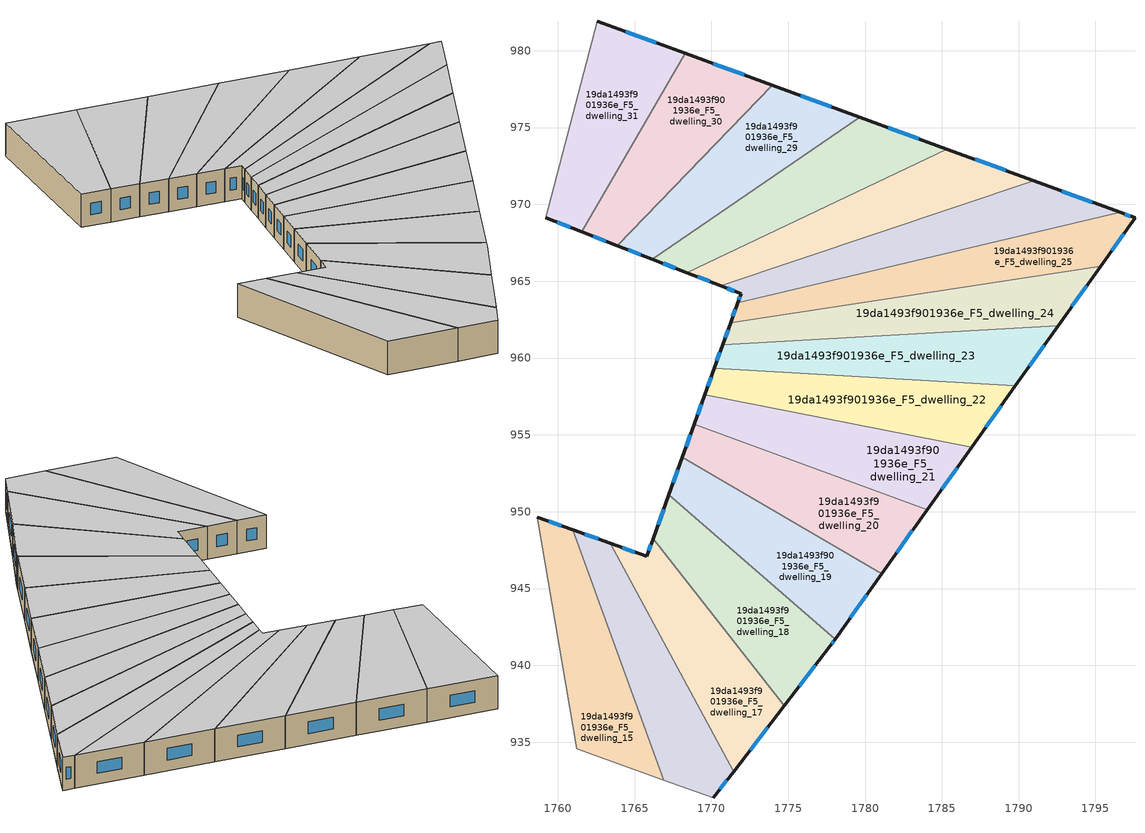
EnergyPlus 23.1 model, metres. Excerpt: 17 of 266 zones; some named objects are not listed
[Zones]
19da1493f901936e_F5_dwelling_15
 floor to 19da1493f901936e_F4_dwelling_15 (EU_floor_Construction): 1760.98,948.82 1766.92,932.53 1761.23,934.58 1758.65,949.65 z15
 wall outside (EU_wall_Construction): 1760.98,948.82 1758.65,949.65 z15:18
 wall to 19da1493f901936e_F5_dwelling_16 (EU_wall_Construction): 1766.92,932.53 1760.98,948.82 z15:18
 wall adiabatic (EU_wall_Construction): 1761.23,934.58 1766.92,932.53 z15:18
 wall to 19da1493f901936e_F5_dwelling_14 (EU_wall_Construction): 1758.65,949.65 1761.23,934.58 z15:18
 window (EU_Window_Construction): 1760.22,949.09 1759.41,949.38 z15.98:17.02
 ceiling to 19da1493f901936e_F6_dwelling_15 (EU_floor_Construction): 1766.92,932.53 1760.98,948.82 1758.65,949.65 1761.23,934.58 z18
19da1493f901936e_F5_dwelling_16
 floor to 19da1493f901936e_F4_dwelling_16 (EU_floor_Construction): 1763.42,947.94 1771.44,933.08 1770.13,931.38 1766.92,932.53 1760.98,948.82 z15
 wall outside (EU_wall_Construction): 1763.42,947.94 1760.98,948.82 / 1770.13,931.38 1771.44,933.08 z15:18
 wall to 19da1493f901936e_F5_dwelling_17 (EU_wall_Construction): 1771.44,933.08 1763.42,947.94 z15:18
 wall adiabatic (EU_wall_Construction): 1766.92,932.53 1770.13,931.38 z15:18
 window (EU_Window_Construction): 1762.63,948.23 1761.77,948.54 / 1770.56,931.93 1771.02,932.53 z15.98:17.02
 ceiling to 19da1493f901936e_F6_dwelling_16 (EU_floor_Construction): 1770.13,931.38 1771.44,933.08 1763.42,947.94 1760.98,948.82 1766.92,932.53 z18
19da1493f901936e_F5_dwelling_17
 floor to 19da1493f901936e_F4_dwelling_17 (EU_floor_Construction): 1766.2,948.24 1774.75,937.38 1771.44,933.08 1763.42,947.94 1765.79,947.09 z15
 wall outside (EU_wall_Construction): 1766.2,948.24 1765.79,947.09 1763.42,947.94 / 1771.44,933.08 1774.75,937.38 z15:18
 wall to 19da1493f901936e_F5_dwelling_18 (EU_wall_Construction): 1774.75,937.38 1766.2,948.24 z15:18
 window (EU_Window_Construction): 1765.02,947.37 1764.19,947.67 / 1766.07,947.87 1765.93,947.47 / 1772.52,934.48 1773.68,935.99 z15.98:17.02
 ceiling to 19da1493f901936e_F6_dwelling_17 (EU_floor_Construction): 1771.44,933.08 1774.75,937.38 1766.2,948.24 1765.79,947.09 1763.42,947.94 z18
19da1493f901936e_F5_dwelling_18
 floor to 19da1493f901936e_F4_dwelling_18 (EU_floor_Construction): 1778.05,941.7 1777.75,941.29 1774.75,937.38 1766.2,948.24 1767.23,951.09 z15
 wall outside (EU_wall_Construction): 1767.23,951.09 1766.2,948.24 / 1774.75,937.38 1777.75,941.29 1778.05,941.7 z15:18
 wall to 19da1493f901936e_F5_dwelling_19 (EU_wall_Construction): 1778.05,941.7 1767.23,951.09 z15:18
 window (EU_Window_Construction): 1766.89,950.17 1766.54,949.17 / 1777.85,941.42 1777.95,941.57 / 1775.73,938.65 1776.78,940.02 z15.98:17.02
 ceiling to 19da1493f901936e_F6_dwelling_18 (EU_floor_Construction): 1774.75,937.38 1777.75,941.29 1778.05,941.7 1767.23,951.09 1766.2,948.24 z18
19da1493f901936e_F5_dwelling_19
 floor to 19da1493f901936e_F4_dwelling_19 (EU_floor_Construction): 1781.09,945.98 1778.05,941.7 1767.23,951.09 1768.11,953.54 z15
 wall outside (EU_wall_Construction): 1768.11,953.54 1767.23,951.09 / 1778.05,941.7 1781.09,945.98 z15:18
 wall to 19da1493f901936e_F5_dwelling_20 (EU_wall_Construction): 1781.09,945.98 1768.11,953.54 z15:18
 window (EU_Window_Construction): 1767.82,952.75 1767.51,951.89 / 1779.04,943.09 1780.1,944.59 z15.98:17.02
 ceiling to 19da1493f901936e_F6_dwelling_19 (EU_floor_Construction): 1778.05,941.7 1781.09,945.98 1768.11,953.54 1767.23,951.09 z18
19da1493f901936e_F5_dwelling_20
 floor to 19da1493f901936e_F4_dwelling_20 (EU_floor_Construction): 1784.05,950.13 1781.09,945.98 1768.11,953.54 1768.88,955.69 z15
 wall outside (EU_wall_Construction): 1768.88,955.69 1768.11,953.54 / 1781.09,945.98 1784.05,950.13 z15:18
 wall to 19da1493f901936e_F5_dwelling_21 (EU_wall_Construction): 1784.05,950.13 1768.88,955.69 z15:18
 window (EU_Window_Construction): 1768.63,954.99 1768.36,954.24 / 1782.05,947.33 1783.09,948.78 z15.98:17.02
 ceiling to 19da1493f901936e_F6_dwelling_20 (EU_floor_Construction): 1781.09,945.98 1784.05,950.13 1768.88,955.69 1768.11,953.54 z18
19da1493f901936e_F5_dwelling_21
 floor to 19da1493f901936e_F4_dwelling_21 (EU_floor_Construction): 1786.94,954.2 1784.05,950.13 1768.88,955.69 1769.57,957.6 z15
 wall outside (EU_wall_Construction): 1769.57,957.6 1768.88,955.69 / 1784.05,950.13 1786.94,954.2 z15:18
 wall to 19da1493f901936e_F5_dwelling_22 (EU_wall_Construction): 1786.94,954.2 1769.57,957.6 z15:18
 window (EU_Window_Construction): 1769.34,956.98 1769.1,956.31 / 1784.99,951.46 1786,952.88 z15.98:17.02
 ceiling to 19da1493f901936e_F6_dwelling_21 (EU_floor_Construction): 1784.05,950.13 1786.94,954.2 1769.57,957.6 1768.88,955.69 z18
19da1493f901936e_F5_dwelling_22
 floor to 19da1493f901936e_F4_dwelling_22 (EU_floor_Construction): 1789.78,958.18 1786.94,954.2 1769.57,957.6 1770.18,959.32 z15
 wall outside (EU_wall_Construction): 1770.18,959.32 1769.57,957.6 / 1786.94,954.2 1789.78,958.18 z15:18
 wall to 19da1493f901936e_F5_dwelling_23 (EU_wall_Construction): 1789.78,958.18 1770.18,959.32 z15:18
 window (EU_Window_Construction): 1769.98,958.76 1769.77,958.16 / 1787.87,955.49 1788.86,956.89 z15.98:17.02
 ceiling to 19da1493f901936e_F6_dwelling_22 (EU_floor_Construction): 1786.94,954.2 1789.78,958.18 1770.18,959.32 1769.57,957.6 z18
19da1493f901936e_F5_dwelling_23
 floor to 19da1493f901936e_F4_dwelling_23 (EU_floor_Construction): 1792.57,962.11 1789.78,958.18 1770.18,959.32 1770.74,960.88 z15
 wall outside (EU_wall_Construction): 1770.74,960.88 1770.18,959.32 / 1789.78,958.18 1792.57,962.11 z15:18
 wall to 19da1493f901936e_F5_dwelling_24 (EU_wall_Construction): 1792.57,962.11 1770.74,960.88 z15:18
 window (EU_Window_Construction): 1770.56,960.37 1770.36,959.83 / 1790.69,959.46 1791.67,960.83 z15.98:17.02
 ceiling to 19da1493f901936e_F6_dwelling_23 (EU_floor_Construction): 1789.78,958.18 1792.57,962.11 1770.74,960.88 1770.18,959.32 z18
19da1493f901936e_F5_dwelling_24
 floor to 19da1493f901936e_F4_dwelling_24 (EU_floor_Construction): 1795.33,965.97 1792.57,962.11 1770.74,960.88 1771.25,962.29 z15
 wall outside (EU_wall_Construction): 1771.25,962.29 1770.74,960.88 / 1792.57,962.11 1795.33,965.97 z15:18
 wall to 19da1493f901936e_F5_dwelling_25 (EU_wall_Construction): 1795.33,965.97 1771.25,962.29 z15:18
 window (EU_Window_Construction): 1771.08,961.83 1770.91,961.34 / 1793.47,963.36 1794.43,964.72 z15.98:17.02
 ceiling to 19da1493f901936e_F6_dwelling_24 (EU_floor_Construction): 1792.57,962.11 1795.33,965.97 1771.25,962.29 1770.74,960.88 z18
19da1493f901936e_F5_dwelling_25
 floor to 19da1493f901936e_F4_dwelling_25 (EU_floor_Construction): 1797.57,969.12 1795.33,965.97 1771.25,962.29 1771.72,963.6 1796.6,969.48 z15
 wall outside (EU_wall_Construction): 1771.72,963.6 1771.25,962.29 / 1795.33,965.97 1797.57,969.12 1796.6,969.48 z15:18
 wall to 19da1493f901936e_F5_dwelling_26 (EU_wall_Construction): 1796.6,969.48 1771.72,963.6 z15:18
 window (EU_Window_Construction): 1771.57,963.18 1771.4,962.72 / 1797.26,969.24 1796.92,969.36 / 1796.06,967 1796.84,968.1 z15.98:17.02
 ceiling to 19da1493f901936e_F6_dwelling_25 (EU_floor_Construction): 1795.33,965.97 1797.57,969.12 1796.6,969.48 1771.72,963.6 1771.25,962.29 z18
19da1493f901936e_F5_dwelling_26
 floor to 19da1493f901936e_F4_dwelling_26 (EU_floor_Construction): 1796.6,969.48 1771.72,963.6 1771.93,964.2 1770.62,964.7 1790.99,971.53 z15
 wall outside (EU_wall_Construction): 1770.62,964.7 1771.93,964.2 1771.72,963.6 / 1796.6,969.48 1790.99,971.53 z15:18
 wall to 19da1493f901936e_F5_dwelling_27 (EU_wall_Construction): 1790.99,971.53 1770.62,964.7 z15:18
 window (EU_Window_Construction): 1771.86,964 1771.79,963.79 / 1771.05,964.54 1771.5,964.36 / 1794.78,970.15 1792.81,970.87 z15.98:17.02
 ceiling to 19da1493f901936e_F6_dwelling_26 (EU_floor_Construction): 1796.6,969.48 1790.99,971.53 1770.62,964.7 1771.93,964.2 1771.72,963.6 z18
19da1493f901936e_F5_dwelling_27
 floor to 19da1493f901936e_F4_dwelling_27 (EU_floor_Construction): 1790.99,971.53 1770.62,964.7 1768.4,965.57 1785.33,973.6 z15
 wall outside (EU_wall_Construction): 1768.4,965.57 1770.62,964.7 / 1790.99,971.53 1785.33,973.6 z15:18
 wall to 19da1493f901936e_F5_dwelling_28 (EU_wall_Construction): 1785.33,973.6 1768.4,965.57 z15:18
 window (EU_Window_Construction): 1769.12,965.29 1769.9,964.98 / 1789.15,972.21 1787.17,972.93 z15.98:17.02
 ceiling to 19da1493f901936e_F6_dwelling_27 (EU_floor_Construction): 1790.99,971.53 1785.33,973.6 1768.4,965.57 1770.62,964.7 z18
19da1493f901936e_F5_dwelling_28
 floor to 19da1493f901936e_F4_dwelling_28 (EU_floor_Construction): 1785.33,973.6 1768.4,965.57 1766.15,966.44 1779.66,975.68 z15
 wall outside (EU_wall_Construction): 1766.15,966.44 1768.4,965.57 / 1785.33,973.6 1779.66,975.68 z15:18
 wall to 19da1493f901936e_F5_dwelling_29 (EU_wall_Construction): 1779.66,975.68 1766.15,966.44 z15:18
 window (EU_Window_Construction): 1766.88,966.16 1767.66,965.85 / 1783.49,974.28 1781.5,975 z15.98:17.02
 ceiling to 19da1493f901936e_F6_dwelling_28 (EU_floor_Construction): 1785.33,973.6 1779.66,975.68 1766.15,966.44 1768.4,965.57 z18
19da1493f901936e_F5_dwelling_29
 floor to 19da1493f901936e_F4_dwelling_29 (EU_floor_Construction): 1779.66,975.68 1766.15,966.44 1763.87,967.32 1773.98,977.76 z15
 wall outside (EU_wall_Construction): 1763.87,967.32 1766.15,966.44 / 1779.66,975.68 1773.98,977.76 z15:18
 wall to 19da1493f901936e_F5_dwelling_30 (EU_wall_Construction): 1773.98,977.76 1763.87,967.32 z15:18
 window (EU_Window_Construction): 1764.61,967.03 1765.4,966.73 / 1777.81,976.36 1775.83,977.08 z15.98:17.02
 ceiling to 19da1493f901936e_F6_dwelling_29 (EU_floor_Construction): 1779.66,975.68 1773.98,977.76 1763.87,967.32 1766.15,966.44 z18
19da1493f901936e_F5_dwelling_30
 floor to 19da1493f901936e_F4_dwelling_30 (EU_floor_Construction): 1773.98,977.76 1763.87,967.32 1761.56,968.22 1768.29,979.84 z15
 wall outside (EU_wall_Construction): 1761.56,968.22 1763.87,967.32 / 1773.98,977.76 1768.29,979.84 z15:18
 wall to 19da1493f901936e_F5_dwelling_31 (EU_wall_Construction): 1768.29,979.84 1761.56,968.22 z15:18
 window (EU_Window_Construction): 1762.31,967.93 1763.12,967.61 / 1772.13,978.44 1770.14,979.17 z15.98:17.02
 ceiling to 19da1493f901936e_F6_dwelling_30 (EU_floor_Construction): 1763.87,967.32 1773.98,977.76 1768.29,979.84 1761.56,968.22 z18
19da1493f901936e_F5_dwelling_31
 floor to 19da1493f901936e_F4_dwelling_31 (EU_floor_Construction): 1768.29,979.84 1761.56,968.22 1759.23,969.12 1762.58,981.93 z15
 wall outside (EU_wall_Construction): 1759.23,969.12 1761.56,968.22 / 1768.29,979.84 1762.58,981.93 z15:18
 wall to 19da1493f901936e_F5_dwelling_32 (EU_wall_Construction): 1762.58,981.93 1759.23,969.12 z15:18
 window (EU_Window_Construction): 1759.99,968.83 1760.8,968.51 / 1766.43,980.52 1764.44,981.25 z15.98:17.02
 ceiling to 19da1493f901936e_F6_dwelling_31 (EU_floor_Construction): 1761.56,968.22 1768.29,979.84 1762.58,981.93 1759.23,969.12 z18
[Building]
EU S2 Campaign: North Axis=0; Terrain=City; Solar Distribution=FullExterior
[Site:Location]
Bologna: Latitude=44.5; Longitude=11.25; Time Zone=1; Elevation=37
[SizingPeriod:WeatherFileDays]
AnnualSizingPeriod: Begin Month=1; Begin Day of Month=1; End Month=12; End Day of Month=31; Day of Week for Start Day=Monday; Use Weather File Daylight Saving Period=No; Use Weather File Rain and Snow Indicators=No
[MATERIAL]
EU_InternalMass_Material: Roughness=MediumRough; Thickness=0.1; Conductivity=1; Density=1800; Specific Heat=900; Thermal Absorptance=0.9; Solar Absorptance=0.7; Visible Absorptance=0.7
[MATERIAL:NOMASS] Roughness=MediumRough; Thermal Absorptance=0.9; Solar Absorptance=0.7; Visible Absorptance=0.7
Name | Thermal Resistance
EU_wall_NoMass | 0.905828
EU_floor_NoMass | 0.67114
[WINDOWMATERIAL:SIMPLEGLAZINGSYSTEM]
EU_Window_SimpleGlazing: UFactor=4.52486; Solar Heat Gain Coefficient=0.85; Visible Transmittance=0.85
[CONSTRUCTION]
EU_wall_Construction: EU_wall_NoMass
EU_floor_Construction: EU_floor_NoMass
EU_Window_Construction: EU_Window_SimpleGlazing
EU_InternalMass_Construction: EU_InternalMass_Material
[ZONE] Type=1; Multiplier=1; Ceiling Height=autocalculate; Floor Area=autocalculate; Part of Total Floor Area=Yes
Name | Volume
19da1493f901936e_F5_dwelling_15 | 169.939
19da1493f901936e_F5_dwelling_16 | 169.956
19da1493f901936e_F5_dwelling_17 | 169.931
19da1493f901936e_F5_dwelling_18 | 169.948
19da1493f901936e_F5_dwelling_19 | 169.945
19da1493f901936e_F5_dwelling_20 | 169.964
19da1493f901936e_F5_dwelling_21 | 169.92
19da1493f901936e_F5_dwelling_22 | 169.934
19da1493f901936e_F5_dwelling_23 | 169.97
19da1493f901936e_F5_dwelling_24 | 169.978
19da1493f901936e_F5_dwelling_25 | 169.907
19da1493f901936e_F5_dwelling_26 | 169.943
19da1493f901936e_F5_dwelling_27; 19da1493f901936e_F5_dwelling_31 | 169.923
19da1493f901936e_F5_dwelling_28 | 169.941
19da1493f901936e_F5_dwelling_29 | 169.963
19da1493f901936e_F5_dwelling_30 | 169.968
[INTERNALMASS] Construction=EU_InternalMass_Construction
Name | Zone or ZoneList | Surface Area
19da1493f901936e_F5_dwelling_15_EU_InternalMass | 19da1493f901936e_F5_dwelling_15 | 56.6466
19da1493f901936e_F5_dwelling_16_EU_InternalMass | 19da1493f901936e_F5_dwelling_16 | 56.6522
19da1493f901936e_F5_dwelling_17_EU_InternalMass | 19da1493f901936e_F5_dwelling_17 | 56.6441
19da1493f901936e_F5_dwelling_18_EU_InternalMass | 19da1493f901936e_F5_dwelling_18 | 56.649
19da1493f901936e_F5_dwelling_19_EU_InternalMass | 19da1493f901936e_F5_dwelling_19 | 56.6483
19da1493f901936e_F5_dwelling_20_EU_InternalMass | 19da1493f901936e_F5_dwelling_20 | 56.6547
19da1493f901936e_F5_dwelling_21_EU_InternalMass | 19da1493f901936e_F5_dwelling_21 | 56.6399
19da1493f901936e_F5_dwelling_22_EU_InternalMass | 19da1493f901936e_F5_dwelling_22 | 56.6446
19da1493f901936e_F5_dwelling_23_EU_InternalMass | 19da1493f901936e_F5_dwelling_23 | 56.657
19da1493f901936e_F5_dwelling_24_EU_InternalMass | 19da1493f901936e_F5_dwelling_24 | 56.659
19da1493f901936e_F5_dwelling_25_EU_InternalMass | 19da1493f901936e_F5_dwelling_25 | 56.636
19da1493f901936e_F5_dwelling_26_EU_InternalMass | 19da1493f901936e_F5_dwelling_26 | 56.6475
19da1493f901936e_F5_dwelling_27_EU_InternalMass | 19da1493f901936e_F5_dwelling_27 | 56.6412
19da1493f901936e_F5_dwelling_28_EU_InternalMass | 19da1493f901936e_F5_dwelling_28 | 56.647
19da1493f901936e_F5_dwelling_29_EU_InternalMass | 19da1493f901936e_F5_dwelling_29 | 56.654
19da1493f901936e_F5_dwelling_30_EU_InternalMass | 19da1493f901936e_F5_dwelling_30 | 56.6561
19da1493f901936e_F5_dwelling_31_EU_InternalMass | 19da1493f901936e_F5_dwelling_31 | 56.641
[OTHEREQUIPMENT] Fuel Type=Electricity; Design Level Calculation Method=Watts/Area; Power per Zone Floor Area=1; Fraction Latent=0; Fraction Radiant=0; Fraction Lost=0; Carbon Dioxide Generation Rate=0; EndUse Subcategory=EU_Step8_InternalGains
Name | Zone or ZoneList or Space or SpaceList | Schedule
EU_Step8_InternalGain_19da1493f901936e_F5_dwelling_15_f000 | 19da1493f901936e_F5_dwelling_15 | EU_Step8_GainSchedule_19da1493f901936e_F5_dwelling_15_f000
EU_Step8_InternalGain_19da1493f901936e_F5_dwelling_16_f000 | 19da1493f901936e_F5_dwelling_16 | EU_Step8_GainSchedule_19da1493f901936e_F5_dwelling_16_f000
EU_Step8_InternalGain_19da1493f901936e_F5_dwelling_17_f000 | 19da1493f901936e_F5_dwelling_17 | EU_Step8_GainSchedule_19da1493f901936e_F5_dwelling_17_f000
EU_Step8_InternalGain_19da1493f901936e_F5_dwelling_18_f000 | 19da1493f901936e_F5_dwelling_18 | EU_Step8_GainSchedule_19da1493f901936e_F5_dwelling_18_f000
EU_Step8_InternalGain_19da1493f901936e_F5_dwelling_19_f000 | 19da1493f901936e_F5_dwelling_19 | EU_Step8_GainSchedule_19da1493f901936e_F5_dwelling_19_f000
EU_Step8_InternalGain_19da1493f901936e_F5_dwelling_20_f000 | 19da1493f901936e_F5_dwelling_20 | EU_Step8_GainSchedule_19da1493f901936e_F5_dwelling_20_f000
EU_Step8_InternalGain_19da1493f901936e_F5_dwelling_21_f000 | 19da1493f901936e_F5_dwelling_21 | EU_Step8_GainSchedule_19da1493f901936e_F5_dwelling_21_f000
EU_Step8_InternalGain_19da1493f901936e_F5_dwelling_22_f000 | 19da1493f901936e_F5_dwelling_22 | EU_Step8_GainSchedule_19da1493f901936e_F5_dwelling_22_f000
EU_Step8_InternalGain_19da1493f901936e_F5_dwelling_23_f000 | 19da1493f901936e_F5_dwelling_23 | EU_Step8_GainSchedule_19da1493f901936e_F5_dwelling_23_f000
EU_Step8_InternalGain_19da1493f901936e_F5_dwelling_24_f000 | 19da1493f901936e_F5_dwelling_24 | EU_Step8_GainSchedule_19da1493f901936e_F5_dwelling_24_f000
EU_Step8_InternalGain_19da1493f901936e_F5_dwelling_25_f000 | 19da1493f901936e_F5_dwelling_25 | EU_Step8_GainSchedule_19da1493f901936e_F5_dwelling_25_f000
EU_Step8_InternalGain_19da1493f901936e_F5_dwelling_26_f000 | 19da1493f901936e_F5_dwelling_26 | EU_Step8_GainSchedule_19da1493f901936e_F5_dwelling_26_f000
EU_Step8_InternalGain_19da1493f901936e_F5_dwelling_27_f000 | 19da1493f901936e_F5_dwelling_27 | EU_Step8_GainSchedule_19da1493f901936e_F5_dwelling_27_f000
EU_Step8_InternalGain_19da1493f901936e_F5_dwelling_28_f000 | 19da1493f901936e_F5_dwelling_28 | EU_Step8_GainSchedule_19da1493f901936e_F5_dwelling_28_f000
EU_Step8_InternalGain_19da1493f901936e_F5_dwelling_29_f000 | 19da1493f901936e_F5_dwelling_29 | EU_Step8_GainSchedule_19da1493f901936e_F5_dwelling_29_f000
EU_Step8_InternalGain_19da1493f901936e_F5_dwelling_30_f000 | 19da1493f901936e_F5_dwelling_30 | EU_Step8_GainSchedule_19da1493f901936e_F5_dwelling_30_f000
EU_Step8_InternalGain_19da1493f901936e_F5_dwelling_31_f000 | 19da1493f901936e_F5_dwelling_31 | EU_Step8_GainSchedule_19da1493f901936e_F5_dwelling_31_f000
[ZONEVENTILATION:DESIGNFLOWRATE] Schedule=EU_AlwaysOn; Design Flow Rate Calculation Method=AirChanges/Hour; Air Changes per Hour=0.73129; Ventilation Type=Natural; Fan Pressure Rise=0; Fan Total Efficiency=1; Constant Term Coefficient=1; Temperature Term Coefficient=0; Velocity Term Coefficient=0; Velocity Squared Term Coefficient=0; Minimum Indoor Temperature=-100; Maximum Indoor Temperature=100; Delta Temperature=-100; Minimum Outdoor Temperature=-100; Maximum Outdoor Temperature=100; Maximum Wind Speed=40
Name | Zone or ZoneList or Space or SpaceList
EU_ConstantAir_19da1493f901936e_F5_dwelling_15 | 19da1493f901936e_F5_dwelling_15
EU_ConstantAir_19da1493f901936e_F5_dwelling_16 | 19da1493f901936e_F5_dwelling_16
EU_ConstantAir_19da1493f901936e_F5_dwelling_17 | 19da1493f901936e_F5_dwelling_17
EU_ConstantAir_19da1493f901936e_F5_dwelling_18 | 19da1493f901936e_F5_dwelling_18
EU_ConstantAir_19da1493f901936e_F5_dwelling_19 | 19da1493f901936e_F5_dwelling_19
EU_ConstantAir_19da1493f901936e_F5_dwelling_20 | 19da1493f901936e_F5_dwelling_20
EU_ConstantAir_19da1493f901936e_F5_dwelling_21 | 19da1493f901936e_F5_dwelling_21
EU_ConstantAir_19da1493f901936e_F5_dwelling_22 | 19da1493f901936e_F5_dwelling_22
EU_ConstantAir_19da1493f901936e_F5_dwelling_23 | 19da1493f901936e_F5_dwelling_23
EU_ConstantAir_19da1493f901936e_F5_dwelling_24 | 19da1493f901936e_F5_dwelling_24
EU_ConstantAir_19da1493f901936e_F5_dwelling_25 | 19da1493f901936e_F5_dwelling_25
EU_ConstantAir_19da1493f901936e_F5_dwelling_26 | 19da1493f901936e_F5_dwelling_26
EU_ConstantAir_19da1493f901936e_F5_dwelling_27 | 19da1493f901936e_F5_dwelling_27
EU_ConstantAir_19da1493f901936e_F5_dwelling_28 | 19da1493f901936e_F5_dwelling_28
EU_ConstantAir_19da1493f901936e_F5_dwelling_29 | 19da1493f901936e_F5_dwelling_29
EU_ConstantAir_19da1493f901936e_F5_dwelling_30 | 19da1493f901936e_F5_dwelling_30
EU_ConstantAir_19da1493f901936e_F5_dwelling_31 | 19da1493f901936e_F5_dwelling_31
[HVACTEMPLATE:ZONE:IDEALLOADSAIRSYSTEM] System Availability Schedule=EU_AlwaysOn; Maximum Heating Supply Air Temperature=50; Minimum Cooling Supply Air Temperature=13; Maximum Heating Supply Air Humidity Ratio=0.0156; Minimum Cooling Supply Air Humidity Ratio=0.0077; Heating Limit=NoLimit; Cooling Limit=NoLimit; Heating Availability Schedule=EU_AlwaysOn; Cooling Availability Schedule=EU_CoolingOff; Dehumidification Control Type=ConstantSensibleHeatRatio; Cooling Sensible Heat Ratio=0.7; Dehumidification Setpoint=60; Humidification Control Type=None; Humidification Setpoint=30; Outdoor Air Method=None; Outdoor Air Flow Rate per Person=0.00944; Outdoor Air Flow Rate per Zone Floor Area=0; Outdoor Air Flow Rate per Zone=0; Demand Controlled Ventilation Type=None; Outdoor Air Economizer Type=NoEconomizer; Heat Recovery Type=None; Sensible Heat Recovery Effectiveness=0.7; Latent Heat Recovery Effectiveness=0.65
Name | Template Thermostat
19da1493f901936e_F5_dwelling_15 | EU_HeatOnly_19da1493f901936e_F5_dwelling_15
19da1493f901936e_F5_dwelling_16 | EU_HeatOnly_19da1493f901936e_F5_dwelling_16
19da1493f901936e_F5_dwelling_17 | EU_HeatOnly_19da1493f901936e_F5_dwelling_17
19da1493f901936e_F5_dwelling_18 | EU_HeatOnly_19da1493f901936e_F5_dwelling_18
19da1493f901936e_F5_dwelling_19 | EU_HeatOnly_19da1493f901936e_F5_dwelling_19
19da1493f901936e_F5_dwelling_20 | EU_HeatOnly_19da1493f901936e_F5_dwelling_20
19da1493f901936e_F5_dwelling_21 | EU_HeatOnly_19da1493f901936e_F5_dwelling_21
19da1493f901936e_F5_dwelling_22 | EU_HeatOnly_19da1493f901936e_F5_dwelling_22
19da1493f901936e_F5_dwelling_23 | EU_HeatOnly_19da1493f901936e_F5_dwelling_23
19da1493f901936e_F5_dwelling_24 | EU_HeatOnly_19da1493f901936e_F5_dwelling_24
19da1493f901936e_F5_dwelling_25 | EU_HeatOnly_19da1493f901936e_F5_dwelling_25
19da1493f901936e_F5_dwelling_26 | EU_HeatOnly_19da1493f901936e_F5_dwelling_26
19da1493f901936e_F5_dwelling_27 | EU_HeatOnly_19da1493f901936e_F5_dwelling_27
19da1493f901936e_F5_dwelling_28 | EU_HeatOnly_19da1493f901936e_F5_dwelling_28
19da1493f901936e_F5_dwelling_29 | EU_HeatOnly_19da1493f901936e_F5_dwelling_29
19da1493f901936e_F5_dwelling_30 | EU_HeatOnly_19da1493f901936e_F5_dwelling_30
19da1493f901936e_F5_dwelling_31 | EU_HeatOnly_19da1493f901936e_F5_dwelling_31
[SIZING:ZONE] Zone Cooling Design Supply Air Temperature Input Method=SupplyAirTemperature; Zone Cooling Design Supply Air Temperature=13; Zone Heating Design Supply Air Temperature Input Method=SupplyAirTemperature; Zone Heating Design Supply Air Temperature=50; Zone Cooling Design Supply Air Humidity Ratio=0.008; Zone Heating Design Supply Air Humidity Ratio=0.008; Cooling Design Air Flow Method=DesignDay; Cooling Design Air Flow Rate=0; Cooling Minimum Air Flow per Zone Floor Area=0.000762; Cooling Minimum Air Flow=0; Cooling Minimum Air Flow Fraction=0.2; Heating Design Air Flow Method=DesignDay; Heating Design Air Flow Rate=0; Heating Maximum Air Flow per Zone Floor Area=0.002032; Heating Maximum Air Flow=0.141576; Heating Maximum Air Flow Fraction=0.3; Account for Dedicated Outdoor Air System=No; Dedicated Outdoor Air System Control Strategy=NeutralSupplyAir; Dedicated Outdoor Air Low Setpoint Temperature for Design=autosize; Dedicated Outdoor Air High Setpoint Temperature for Design=autosize; Zone Load Sizing Method=Sensible Load Only No Latent Load; Zone Latent Cooling Design Supply Air Humidity Ratio Input Method=HumidityRatioDifference; Zone Cooling Design Supply Air Humidity Ratio Difference=0.005; Zone Latent Heating Design Supply Air Humidity Ratio Input Method=HumidityRatioDifference; Zone Humidification Design Supply Air Humidity Ratio Difference=0.005
19da1493f901936e_F5_dwelling_15; 19da1493f901936e_F5_dwelling_16; 19da1493f901936e_F5_dwelling_17; 19da1493f901936e_F5_dwelling_18; 19da1493f901936e_F5_dwelling_19; 19da1493f901936e_F5_dwelling_20; 19da1493f901936e_F5_dwelling_21; 19da1493f901936e_F5_dwelling_22; 19da1493f901936e_F5_dwelling_23; 19da1493f901936e_F5_dwelling_24; 19da1493f901936e_F5_dwelling_25; 19da1493f901936e_F5_dwelling_26; 19da1493f901936e_F5_dwelling_27; 19da1493f901936e_F5_dwelling_28; 19da1493f901936e_F5_dwelling_29; 19da1493f901936e_F5_dwelling_30; 19da1493f901936e_F5_dwelling_31
[SCHEDULE:CONSTANT]
Name | Hourly Value
EU_AlwaysOn | 1
EU_CoolingOff | 0
[SCHEDULE:FILE] Column Number=1; Rows to Skip at Top=0; Number of Hours of Data=8760; Column Separator=Comma; Interpolate to Timestep=No; Minutes per Item=60; Adjust Schedule for Daylight Savings=Yes
Name | File
EU_Step8_GainSchedule_19da1493f901936e_F5_dwelling_15_f000 | ../../schedules/19da1493f901936e/19da1493f901936e_F5_dwelling_15_f000_gain.csv
EU_Step8_GainSchedule_19da1493f901936e_F5_dwelling_16_f000 | ../../schedules/19da1493f901936e/19da1493f901936e_F5_dwelling_16_f000_gain.csv
EU_Step8_GainSchedule_19da1493f901936e_F5_dwelling_17_f000 | ../../schedules/19da1493f901936e/19da1493f901936e_F5_dwelling_17_f000_gain.csv
EU_Step8_GainSchedule_19da1493f901936e_F5_dwelling_18_f000 | ../../schedules/19da1493f901936e/19da1493f901936e_F5_dwelling_18_f000_gain.csv
EU_Step8_GainSchedule_19da1493f901936e_F5_dwelling_19_f000 | ../../schedules/19da1493f901936e/19da1493f901936e_F5_dwelling_19_f000_gain.csv
EU_Step8_GainSchedule_19da1493f901936e_F5_dwelling_20_f000 | ../../schedules/19da1493f901936e/19da1493f901936e_F5_dwelling_20_f000_gain.csv
EU_Step8_GainSchedule_19da1493f901936e_F5_dwelling_21_f000 | ../../schedules/19da1493f901936e/19da1493f901936e_F5_dwelling_21_f000_gain.csv
EU_Step8_GainSchedule_19da1493f901936e_F5_dwelling_22_f000 | ../../schedules/19da1493f901936e/19da1493f901936e_F5_dwelling_22_f000_gain.csv
EU_Step8_GainSchedule_19da1493f901936e_F5_dwelling_23_f000 | ../../schedules/19da1493f901936e/19da1493f901936e_F5_dwelling_23_f000_gain.csv
EU_Step8_GainSchedule_19da1493f901936e_F5_dwelling_24_f000 | ../../schedules/19da1493f901936e/19da1493f901936e_F5_dwelling_24_f000_gain.csv
EU_Step8_GainSchedule_19da1493f901936e_F5_dwelling_25_f000 | ../../schedules/19da1493f901936e/19da1493f901936e_F5_dwelling_25_f000_gain.csv
EU_Step8_GainSchedule_19da1493f901936e_F5_dwelling_26_f000 | ../../schedules/19da1493f901936e/19da1493f901936e_F5_dwelling_26_f000_gain.csv
EU_Step8_GainSchedule_19da1493f901936e_F5_dwelling_27_f000 | ../../schedules/19da1493f901936e/19da1493f901936e_F5_dwelling_27_f000_gain.csv
EU_Step8_GainSchedule_19da1493f901936e_F5_dwelling_28_f000 | ../../schedules/19da1493f901936e/19da1493f901936e_F5_dwelling_28_f000_gain.csv
EU_Step8_GainSchedule_19da1493f901936e_F5_dwelling_29_f000 | ../../schedules/19da1493f901936e/19da1493f901936e_F5_dwelling_29_f000_gain.csv
EU_Step8_GainSchedule_19da1493f901936e_F5_dwelling_30_f000 | ../../schedules/19da1493f901936e/19da1493f901936e_F5_dwelling_30_f000_gain.csv
EU_Step8_GainSchedule_19da1493f901936e_F5_dwelling_31_f000 | ../../schedules/19da1493f901936e/19da1493f901936e_F5_dwelling_31_f000_gain.csv
